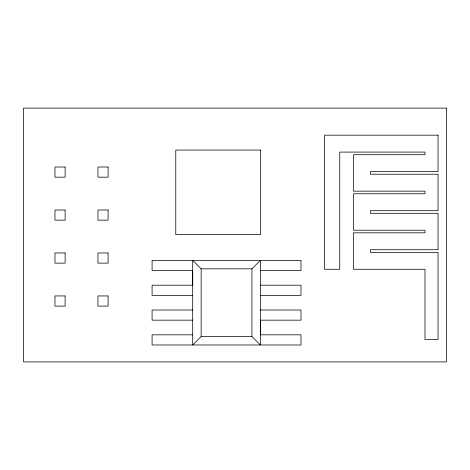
<?xml version="1.0" encoding="UTF-8"?>
<svg xmlns="http://www.w3.org/2000/svg" width="470" height="470" viewBox="0 0 470 470"><rect width="100%" height="100%" fill="white"/><g stroke="black" fill="none" stroke-linecap="round" stroke-linejoin="round"><path stroke-width="0.7" d="M251.92 268.84L260.38 260.38L260.38 344.98L251.92 336.52L251.92 268.84L201.16 268.84L192.7 260.38L192.7 344.98L201.16 336.52L201.16 268.84M260.38 270.532L300.988 270.532L300.988 260.38L152.092 260.38L152.092 270.532L192.7 270.532L192.7 285.196L152.092 285.196L152.092 295.348L192.7 295.348M260.38 285.196L300.988 285.196L300.988 295.348L260.38 295.348M192.7 310.012L152.092 310.012L152.092 320.164L192.7 320.164M260.38 310.012L300.988 310.012L300.988 320.164L260.38 320.164L260.38 334.828L300.988 334.828L300.988 344.98L152.092 344.98L152.092 334.828L192.7 334.828M201.16 336.52L251.92 336.52M446.5 108.1L23.5 108.1L23.5 361.9L446.5 361.9L446.5 108.1M438.04 135.172L324.629 135.172L324.629 269.263L339.751 269.263L339.751 152.092L425.003 152.092L425.003 154.701L353.44 154.701L353.44 191.149L425.003 191.149L425.003 193.758L353.44 193.758L353.44 230.206L425.003 230.206L425.003 232.814L353.44 232.814L353.44 269.263L425.003 269.263L425.003 339.499L438.04 339.499L438.04 252.343L370.36 252.343L370.36 249.734L438.04 249.734L438.04 213.286L370.36 213.286L370.36 210.678L438.04 210.678L438.04 174.229L370.36 174.229L370.36 171.621L438.04 171.621L438.04 135.172M260.38 150.059L175.78 150.059L175.78 234.659L260.38 234.659L260.38 150.059M65.124 167.02L54.972 167.02L54.972 177.172L65.124 177.172L65.124 167.02M108.1 167.02L97.948 167.02L97.948 177.172L108.1 177.172L108.1 167.02M65.124 209.996L54.972 209.996L54.972 220.148L65.124 220.148L65.124 209.996M108.1 209.996L97.948 209.996L97.948 220.148L108.1 220.148L108.1 209.996M65.124 252.972L54.972 252.972L54.972 263.124L65.124 263.124L65.124 252.972M108.1 252.972L97.948 252.972L97.948 263.124L108.1 263.124L108.1 252.972M65.124 295.947L54.972 295.947L54.972 306.099L65.124 306.099L65.124 295.947M108.1 295.947L97.948 295.947L97.948 306.099L108.1 306.099L108.1 295.947"/></g></svg>
